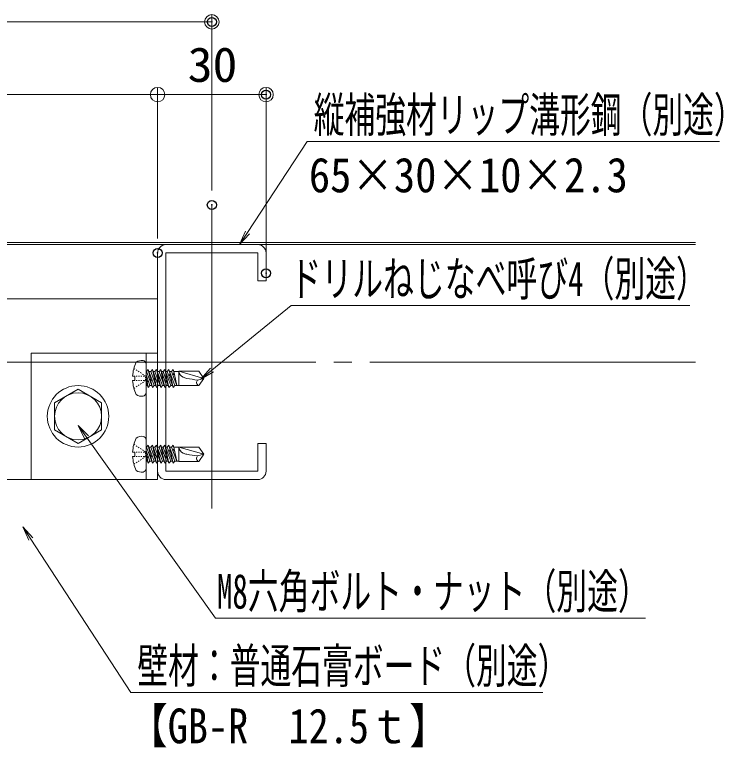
# Model space of a CAD drawing. Units: millimetres, scale not verified. Extents: x -800 to 804, y -551 to 557.
# Drawn here: x -423.5 to -227.5, y 105.6 to 308.3 of the extents above; entities that cross this region are included whole.
import ezdxf
from ezdxf.enums import TextEntityAlignment as Align

# ---------------------------------------------------------------- set-up
doc = ezdxf.new("R2010")
doc.units = ezdxf.units.MM
doc.header["$LTSCALE"] = 5
doc.header["$PDMODE"] = 32
doc.header["$PDSIZE"] = 2.5
doc.linetypes.add('DASHED3', pattern=[4, 3, -1])
doc.linetypes.add('LONG_CHAIN', pattern=[21, 18, -1, 1, -1])
for name, color, linetype, lineweight in [('0-2_10ユーザー', 4, 'Continuous', 9), ('0-8_6文字', 1, 'Continuous', 9), ('0-9_0', 4, 'Continuous', 9), ('0-C_CENTER', 7, 'LONG_CHAIN', 9), ('0-D_中心線', 1, 'LONG_CHAIN', 9), ('1-1_GR1-1', 7, 'Continuous', 9), ('1-2_製品', 6, 'DASHED3', 9)]:
    doc.layers.add(name, color=color, linetype=linetype, lineweight=lineweight)
doc.layers.add('0-A_DEFPOINTS', color=1, linetype='Continuous')
doc.styles.add('ＭＳ ゴシック', font='')
doc.styles.get('ＭＳ ゴシック').set_extended_font_data('MS Gothic')

# ---------------------------------------------------------------- blocks, each defined once
blk = doc.blocks.new('_ORIGIN')
at = {"layer": '0-9_0', "color": 1}
blk.add_line((0, 0), (-5, 0), dxfattribs=at)
blk.add_circle((0, 0), 2.5, dxfattribs=at)
blk = doc.blocks.new('正六角M8')
at = {"layer": '0-9_0', "color": 7}
for p, q in [((0, 37.53), (-32.5, 18.76)), ((32.5, 18.76), (0, 37.53)), ((-32.5, 18.76), (-32.5, -18.76)), ((32.5, -18.76), (32.5, 18.76)), ((-32.5, -18.76), (0, -37.53)), ((0, -37.53), (32.5, -18.76))]:
    blk.add_line(p, q, dxfattribs=at)
blk.add_circle((0, 0), 32.5, dxfattribs=at)
blk = doc.blocks.new('KﾐM8正')
at = {"layer": '0-9_0', "color": 7}
blk.add_circle((0, 0), 42.5, dxfattribs=at)
blk = doc.blocks.new('MLeader6')
at = {"layer": '0-8_6文字'}
blk.add_line((-345.65, 227.832), (-236.778, 227.832), dxfattribs=at)
at = {"layer": '0-8_6文字', "color": 2}
blk.add_line((-372.058, 207.465), (-368.959, 209.993), dxfattribs=at)
at = {"layer": '0-8_6文字'}
blk.add_lwpolyline([(-368.959, 209.993), (-347.09, 227.832), (-345.65, 227.832)], dxfattribs=at)
at = {"layer": '0-8_6文字', "color": 2}
blk.add_lwpolyline([(-368.537, 209.477), (-372.058, 207.465), (-369.38, 210.51)], dxfattribs=at)
at = {"layer": '0-8_6文字', "color": 2, "style": 'ＭＳ ゴシック', "width": 0.65}
blk.add_text('ドリルねじなべ呼び4（別途）', height=9.621, dxfattribs=at).set_placement((-347.231, 227.582), align=Align.BOTTOM_LEFT)
blk = doc.blocks.new('MLeader7')
at = {"layer": '0-8_6文字'}
blk.add_line((-341.193, 273.22), (-228.646, 273.22), dxfattribs=at)
at = {"layer": '0-8_6文字', "color": 2}
blk.add_line((-361.352, 244.696), (-359.158, 248.041), dxfattribs=at)
at = {"layer": '0-8_6文字'}
blk.add_lwpolyline([(-359.158, 248.041), (-342.633, 273.22), (-341.193, 273.22)], dxfattribs=at)
at = {"layer": '0-8_6文字', "color": 2}
blk.add_lwpolyline([(-358.6, 247.675), (-361.352, 244.696), (-359.715, 248.406)], dxfattribs=at)
at = {"layer": '0-8_6文字', "color": 2, "style": 'ＭＳ ゴシック'}
for s, width, p in [('縦補強材リップ溝形鋼（別途）', 0.65, (-340.833, 272.97)), ('65×30×10×2.3', 0.9, (-342.166, 256.303))]:
    blk.add_text(s, height=9.604, dxfattribs=dict(at, width=width)).set_placement(p, align=Align.BOTTOM_LEFT)
blk = doc.blocks.new('MLeader8')
at = {"layer": '0-8_6文字', "color": 2}
blk.add_line((-421.269, 166.596), (-419.086, 163.245), dxfattribs=at)
at = {"layer": '0-8_6文字'}
blk.add_line((-389.972, 120.757), (-277.425, 120.757), dxfattribs=at)
at = {"layer": '0-8_6文字', "color": 2}
blk.add_lwpolyline([(-419.645, 162.881), (-421.269, 166.596), (-418.528, 163.609)], dxfattribs=at)
at = {"layer": '0-8_6文字'}
blk.add_lwpolyline([(-419.086, 163.245), (-391.412, 120.757), (-389.972, 120.757)], dxfattribs=at)
at = {"layer": '0-8_6文字', "color": 2, "style": 'ＭＳ ゴシック'}
for s, height, width, p in [('壁材：普通石膏ボード（別途）', 9.604, 0.65, (-389.612, 120.507)), ('【GB-R\u300012.5ｔ】', 9.621, 0.85, (-392.357, 103.84))]:
    blk.add_text(s, height=height, dxfattribs=dict(at, width=width)).set_placement(p, align=Align.BOTTOM_LEFT)
blk = doc.blocks.new('MLeader10')
at = {"layer": '0-8_6文字', "color": 2}
blk.add_line((-405.995, 194.696), (-403.675, 191.438), dxfattribs=at)
at = {"layer": '0-8_6文字'}
blk.add_line((-366.577, 141.352), (-249.097, 141.352), dxfattribs=at)
at = {"layer": '0-8_6文字', "color": 2}
blk.add_lwpolyline([(-404.218, 191.051), (-405.995, 194.696), (-403.132, 191.824)], dxfattribs=at)
at = {"layer": '0-8_6文字'}
blk.add_lwpolyline([(-403.675, 191.438), (-368.017, 141.352), (-366.577, 141.352)], dxfattribs=at)
at = {"layer": '0-8_6文字', "color": 2, "style": 'ＭＳ ゴシック', "width": 0.65}
blk.add_text('M8六角ボルト・ナット（別途）', height=9.621, dxfattribs=at).set_placement((-367.55, 141.101), align=Align.BOTTOM_LEFT)

msp = doc.modelspace()

# ---------------------------------------------------------------- linework, layer by layer
at = {"layer": '0-2_10ユーザー'}
msp.add_line((-387.195, 179.696), (-387.195, 214.696), dxfattribs=at)
msp.add_lwpolyline([(-418.995, 179.696), (-383.995, 179.696), (-383.995, 214.696), (-418.995, 214.696)], close=True, dxfattribs=at)
at = {"layer": '0-8_6文字'}
for p, q in [((-368.995, 259.689), (-368.995, 308.343)), ((-524.995, 306.343), (-372.995, 306.343)), ((-383.995, 246.396), (-383.995, 288.206)), ((-383.995, 246.396), (-383.995, 288.206)), ((-353.995, 240.796), (-353.995, 288.206)), ((-387.995, 286.206), (-509.995, 286.206)), ((-379.995, 286.206), (-357.995, 286.206))]:
    msp.add_line(p, q, dxfattribs=at)
at = {"layer": '0-9_0', "color": 7}
for p, q in [((-662.718, 245.296), (-235.271, 245.296)), ((-662.718, 244.696), (-235.271, 244.696)), ((-381.695, 244.696), (-356.295, 244.696)), ((-383.995, 229.696), (-513.995, 229.696)), ((-383.995, 179.696), (-383.995, 214.696)), ((-513.995, 179.696), (-383.995, 179.696)), ((-381.695, 179.696), (-356.295, 179.696))]:
    msp.add_line(p, q, dxfattribs=at)
at = {"layer": '0-A_DEFPOINTS'}
for p in [(-368.995, 306.343), (-353.995, 286.206), (-368.995, 255.689), (-383.995, 242.396), (-353.995, 236.796)]:
    msp.add_point(p, dxfattribs=at)
at = {"layer": '0-C_CENTER', "color": 5}
msp.add_line((-368.995, 171.69), (-368.995, 255.689), dxfattribs=at)
at = {"layer": '0-D_中心線'}
msp.add_line((-235.271, 212.196), (-662.718, 212.196), dxfattribs=at)
at = {"layer": '1-1_GR1-1'}
for p, q in [((-383.995, 242.396), (-383.995, 181.996)), ((-381.695, 242.396), (-381.695, 181.996)), ((-356.295, 242.396), (-381.695, 242.396)), ((-356.295, 234.696), (-356.295, 242.396)), ((-353.995, 242.396), (-353.995, 234.696)), ((-356.295, 181.996), (-356.295, 189.696)), ((-353.995, 189.696), (-356.295, 189.696)), ((-353.995, 189.696), (-353.995, 181.996)), ((-353.995, 189.696), (-353.995, 181.996)), ((-381.695, 181.996), (-356.295, 181.996))]:
    msp.add_line(p, q, dxfattribs=at)
msp.add_lwpolyline([(-353.995, 242.396), (-353.995, 234.696), (-356.295, 234.696)], dxfattribs=at)
for centre, start, end in [((-381.695, 242.396), 90, 180), ((-356.295, 242.396), 0, 90), ((-381.695, 181.996), 180, 270), ((-356.295, 181.996), 270, 0)]:
    msp.add_arc(centre, 2.3, start, end, dxfattribs=at)
at = {"layer": '1-2_製品', "color": 3, "linetype": 'Continuous'}
for p, q in [((-387.195, 211.65), (-387.195, 203.743)), ((-387.195, 209.634), (-387.049, 209.634)), ((-386.582, 210.18), (-387.049, 209.634)), ((-387.049, 209.634), (-385.435, 205.212)), ((-386.582, 210.18), (-385.935, 207.38)), ((-384.968, 205.759), (-386.582, 210.18)), ((-386.382, 209.634), (-385.902, 209.634)), ((-385.435, 210.18), (-385.902, 209.634)), ((-385.902, 209.634), (-384.288, 205.212)), ((-385.435, 210.18), (-384.855, 207.67)), ((-383.82, 205.759), (-385.435, 210.18)), ((-385.235, 209.634), (-384.755, 209.634)), ((-384.288, 210.18), (-384.755, 209.634)), ((-384.755, 209.634), (-383.14, 205.212)), ((-384.288, 210.18), (-383.775, 207.959)), ((-382.673, 205.759), (-384.288, 210.18)), ((-384.088, 209.634), (-383.608, 209.634)), ((-383.14, 210.18), (-383.608, 209.634)), ((-383.608, 209.634), (-381.993, 205.212)), ((-381.526, 205.759), (-383.14, 210.18)), ((-383.14, 210.18), (-382.694, 208.249)), ((-382.941, 209.634), (-382.46, 209.634)), ((-381.993, 210.18), (-382.46, 209.634)), ((-382.46, 209.634), (-380.846, 205.212)), ((-380.379, 205.759), (-381.993, 210.18)), ((-381.993, 210.18), (-381.614, 208.538)), ((-381.794, 209.634), (-381.313, 209.634)), ((-380.846, 210.18), (-381.313, 209.634)), ((-381.313, 209.634), (-379.699, 205.212)), ((-379.232, 205.759), (-380.846, 210.18)), ((-380.846, 210.18), (-380.534, 208.827)), ((-380.647, 209.634), (-380.166, 209.634)), ((-379.699, 210.18), (-380.166, 209.634)), ((-380.166, 209.634), (-378.669, 205.759)), ((-379.453, 209.117), (-379.846, 208.806)), ((-379.699, 210.18), (-379.45, 209.111)), ((-379.499, 209.634), (-379.699, 210.18)), ((-379.499, 209.634), (-378.669, 205.759)), ((-379.499, 209.634), (-378.15, 209.634)), ((-379.35, 208.939), (-379.453, 209.117)), ((-379.364, 208.729), (-379.35, 208.939)), ((-378.15, 209.684), (-378.15, 205.709)), ((-378.15, 209.684), (-371.195, 207.696)), ((-372.638, 209.684), (-378.15, 209.684)), ((-372.638, 209.684), (-371.195, 207.696)), ((-390.3, 207.075), (-390.902, 207.075)), ((-386.115, 205.759), (-387.195, 208.717)), ((-387.195, 207.866), (-387.016, 207.091)), ((-387.195, 206.891), (-386.582, 205.212)), ((-387.016, 207.091), (-387.177, 206.842)), ((-387.177, 206.842), (-386.926, 206.703)), ((-386.57, 207.004), (-387.016, 207.091)), ((-386.926, 206.703), (-386.57, 207.004)), ((-385.935, 207.38), (-386.132, 207.122)), ((-386.132, 207.122), (-385.846, 206.993)), ((-385.525, 207.284), (-385.935, 207.38)), ((-385.846, 206.993), (-385.525, 207.284)), ((-384.855, 207.67), (-385.087, 207.402)), ((-385.087, 207.402), (-384.766, 207.282)), ((-384.48, 207.564), (-384.855, 207.67)), ((-384.766, 207.282), (-384.48, 207.564)), ((-384.766, 207.282), (-384.288, 205.212)), ((-383.775, 207.959), (-384.042, 207.682)), ((-384.042, 207.682), (-383.685, 207.572)), ((-383.435, 207.844), (-383.775, 207.959)), ((-383.685, 207.572), (-383.435, 207.844)), ((-382.694, 208.249), (-382.997, 207.962)), ((-382.997, 207.962), (-382.605, 207.861)), ((-382.39, 208.124), (-382.694, 208.249)), ((-382.605, 207.861), (-382.39, 208.124)), ((-381.614, 208.538), (-381.952, 208.242)), ((-381.952, 208.242), (-381.525, 208.151)), ((-381.345, 208.404), (-381.614, 208.538)), ((-381.525, 208.151), (-381.345, 208.404)), ((-381.525, 208.151), (-380.846, 205.212)), ((-380.534, 208.827), (-380.907, 208.522)), ((-380.907, 208.522), (-380.444, 208.44)), ((-380.3, 208.684), (-380.534, 208.827)), ((-380.444, 208.44), (-380.3, 208.684)), ((-380.444, 208.44), (-379.699, 205.212)), ((-379.846, 208.806), (-379.364, 208.729)), ((-379.361, 208.73), (-378.669, 205.759)), ((-372.922, 207.233), (-371.195, 207.696)), ((-371.195, 207.696), (-372.638, 205.709)), ((-387.195, 205.759), (-386.781, 205.759)), ((-386.926, 206.703), (-386.582, 205.212)), ((-386.582, 205.212), (-386.115, 205.759)), ((-386.115, 205.759), (-385.634, 205.759)), ((-384.968, 205.759), (-384.487, 205.759)), ((-384.288, 205.212), (-383.82, 205.759)), ((-383.82, 205.759), (-383.34, 205.759)), ((-382.673, 205.759), (-382.193, 205.759)), ((-381.526, 205.759), (-381.046, 205.759)), ((-380.846, 205.212), (-380.379, 205.759)), ((-380.379, 205.759), (-379.898, 205.759)), ((-379.699, 205.212), (-379.232, 205.759)), ((-379.232, 205.759), (-378.15, 205.759)), ((-378.15, 205.709), (-372.638, 205.709)), ((-387.195, 190.65), (-387.195, 182.743)), ((-387.195, 188.634), (-387.049, 188.634)), ((-386.582, 189.18), (-387.049, 188.634)), ((-387.049, 188.634), (-385.435, 184.212)), ((-386.582, 189.18), (-385.935, 186.38)), ((-384.968, 184.759), (-386.582, 189.18)), ((-386.382, 188.634), (-385.902, 188.634)), ((-385.435, 189.18), (-385.902, 188.634)), ((-385.902, 188.634), (-384.288, 184.212)), ((-385.435, 189.18), (-384.855, 186.67)), ((-383.82, 184.759), (-385.435, 189.18)), ((-385.235, 188.634), (-384.755, 188.634)), ((-384.288, 189.18), (-384.755, 188.634)), ((-384.755, 188.634), (-383.14, 184.212)), ((-384.288, 189.18), (-383.775, 186.959)), ((-382.673, 184.759), (-384.288, 189.18)), ((-384.088, 188.634), (-383.608, 188.634)), ((-383.14, 189.18), (-383.608, 188.634)), ((-383.608, 188.634), (-381.993, 184.212)), ((-381.526, 184.759), (-383.14, 189.18)), ((-383.14, 189.18), (-382.694, 187.249)), ((-382.941, 188.634), (-382.46, 188.634)), ((-381.993, 189.18), (-382.46, 188.634)), ((-382.46, 188.634), (-380.846, 184.212)), ((-380.379, 184.759), (-381.993, 189.18)), ((-381.993, 189.18), (-381.614, 187.538)), ((-381.794, 188.634), (-381.313, 188.634)), ((-380.846, 189.18), (-381.313, 188.634)), ((-381.313, 188.634), (-379.699, 184.212)), ((-379.232, 184.759), (-380.846, 189.18)), ((-380.846, 189.18), (-380.534, 187.827)), ((-380.647, 188.634), (-380.166, 188.634)), ((-379.699, 189.18), (-380.166, 188.634)), ((-380.166, 188.634), (-378.669, 184.759)), ((-379.699, 189.18), (-379.45, 188.111)), ((-379.499, 188.634), (-379.699, 189.18)), ((-379.499, 188.634), (-378.669, 184.759)), ((-379.499, 188.634), (-378.15, 188.634)), ((-378.15, 188.684), (-378.15, 184.709)), ((-378.15, 188.684), (-371.195, 186.696)), ((-372.638, 188.684), (-378.15, 188.684)), ((-372.638, 188.684), (-371.195, 186.696)), ((-386.115, 184.759), (-387.195, 187.717)), ((-387.195, 186.866), (-387.016, 186.091)), ((-384.855, 186.67), (-385.087, 186.402)), ((-384.48, 186.564), (-384.855, 186.67)), ((-384.766, 186.282), (-384.48, 186.564)), ((-383.775, 186.959), (-384.042, 186.682)), ((-384.042, 186.682), (-383.685, 186.572)), ((-383.435, 186.844), (-383.775, 186.959)), ((-383.685, 186.572), (-383.435, 186.844)), ((-382.694, 187.249), (-382.997, 186.962)), ((-382.997, 186.962), (-382.605, 186.861)), ((-382.39, 187.124), (-382.694, 187.249)), ((-382.605, 186.861), (-382.39, 187.124)), ((-381.614, 187.538), (-381.952, 187.242)), ((-381.952, 187.242), (-381.525, 187.151)), ((-381.345, 187.404), (-381.614, 187.538)), ((-381.525, 187.151), (-381.345, 187.404)), ((-381.525, 187.151), (-380.846, 184.212)), ((-380.534, 187.827), (-380.907, 187.522)), ((-380.907, 187.522), (-380.444, 187.44)), ((-380.3, 187.684), (-380.534, 187.827)), ((-380.444, 187.44), (-380.3, 187.684)), ((-380.444, 187.44), (-379.699, 184.212)), ((-379.453, 188.117), (-379.846, 187.806)), ((-379.846, 187.806), (-379.364, 187.729)), ((-379.35, 187.939), (-379.453, 188.117)), ((-379.364, 187.729), (-379.35, 187.939)), ((-379.361, 187.73), (-378.669, 184.759)), ((-372.922, 186.233), (-371.195, 186.696)), ((-371.195, 186.696), (-372.638, 184.709)), ((-390.3, 186.075), (-390.902, 186.075)), ((-387.195, 185.891), (-386.582, 184.212)), ((-387.195, 184.759), (-386.781, 184.759)), ((-387.016, 186.091), (-387.177, 185.842)), ((-387.177, 185.842), (-386.926, 185.703)), ((-386.57, 186.004), (-387.016, 186.091)), ((-386.926, 185.703), (-386.57, 186.004)), ((-386.926, 185.703), (-386.582, 184.212)), ((-386.582, 184.212), (-386.115, 184.759)), ((-385.935, 186.38), (-386.132, 186.122)), ((-386.132, 186.122), (-385.846, 185.993)), ((-386.115, 184.759), (-385.634, 184.759)), ((-385.525, 186.284), (-385.935, 186.38)), ((-385.846, 185.993), (-385.525, 186.284)), ((-385.087, 186.402), (-384.766, 186.282)), ((-384.968, 184.759), (-384.487, 184.759)), ((-384.766, 186.282), (-384.288, 184.212)), ((-384.288, 184.212), (-383.82, 184.759)), ((-383.82, 184.759), (-383.34, 184.759)), ((-382.673, 184.759), (-382.193, 184.759)), ((-381.526, 184.759), (-381.046, 184.759)), ((-380.846, 184.212), (-380.379, 184.759)), ((-380.379, 184.759), (-379.898, 184.759)), ((-379.699, 184.212), (-379.232, 184.759)), ((-379.232, 184.759), (-378.15, 184.759)), ((-378.15, 184.709), (-372.638, 184.709))]:
    msp.add_line(p, q, dxfattribs=at)
at = {"layer": '1-2_製品', "color": 2, "linetype": 'Continuous'}
for p, q in [((-390.551, 210.466), (-390.257, 210.271)), ((-389.963, 210.075), (-389.669, 209.88)), ((-389.376, 209.685), (-389.082, 209.489)), ((-388.788, 209.294), (-388.494, 209.099)), ((-388.2, 208.903), (-387.906, 208.708)), ((-389.968, 208.317), (-389.637, 208.317)), ((-389.968, 207.075), (-389.637, 207.075)), ((-389.306, 208.317), (-388.975, 208.317)), ((-389.306, 207.075), (-388.975, 207.075)), ((-388.644, 208.317), (-388.312, 208.317)), ((-388.644, 207.075), (-388.312, 207.075)), ((-387.981, 208.317), (-387.65, 208.317)), ((-387.981, 207.075), (-387.65, 207.075)), ((-387.613, 208.513), (-387.319, 208.317)), ((-387.613, 206.88), (-387.319, 207.075)), ((-387.319, 208.069), (-387.319, 207.821)), ((-387.319, 207.572), (-387.319, 207.324)), ((-390.551, 204.927), (-390.257, 205.122)), ((-389.963, 205.317), (-389.669, 205.513)), ((-389.376, 205.708), (-389.082, 205.903)), ((-388.788, 206.099), (-388.494, 206.294)), ((-388.2, 206.489), (-387.906, 206.685)), ((-390.551, 189.466), (-390.257, 189.271)), ((-389.963, 189.075), (-389.669, 188.88)), ((-389.376, 188.685), (-389.082, 188.489)), ((-389.968, 187.317), (-389.637, 187.317)), ((-389.306, 187.317), (-388.975, 187.317)), ((-388.788, 188.294), (-388.494, 188.099)), ((-388.644, 187.317), (-388.312, 187.317)), ((-388.2, 187.903), (-387.906, 187.708)), ((-387.981, 187.317), (-387.65, 187.317)), ((-387.613, 187.513), (-387.319, 187.317)), ((-387.319, 187.069), (-387.319, 186.821)), ((-387.319, 186.572), (-387.319, 186.324)), ((-389.968, 186.075), (-389.637, 186.075)), ((-389.963, 184.317), (-389.669, 184.513)), ((-389.376, 184.708), (-389.082, 184.903)), ((-389.306, 186.075), (-388.975, 186.075)), ((-388.788, 185.099), (-388.494, 185.294)), ((-388.644, 186.075), (-388.312, 186.075)), ((-388.2, 185.489), (-387.906, 185.685)), ((-387.981, 186.075), (-387.65, 186.075)), ((-387.613, 185.88), (-387.319, 186.075)), ((-390.551, 183.927), (-390.257, 184.122))]:
    msp.add_line(p, q, dxfattribs=at)
at = {"layer": '1-2_製品', "color": 3, "linetype": 'Continuous'}
for points in [[(-390.902, 208.317), (-390.3, 208.317), (-390.3, 207.075)], [(-385.846, 206.993), (-385.435, 205.212), (-384.968, 205.759)], [(-383.685, 207.572), (-383.14, 205.212), (-382.673, 205.759)], [(-382.605, 207.861), (-381.993, 205.212), (-381.526, 205.759)], [(-390.902, 187.317), (-390.3, 187.317), (-390.3, 186.075)], [(-383.685, 186.572), (-383.14, 184.212), (-382.673, 184.759)], [(-382.605, 186.861), (-381.993, 184.212), (-381.526, 184.759)], [(-385.846, 185.993), (-385.435, 184.212), (-384.968, 184.759)]]:
    msp.add_lwpolyline(points, dxfattribs=at)
for centre, radius, start, end in [((-380.364, 207.696), 10.557, 154.94239, 176.62771), ((-388.437, 210.18), 2.484, 80.40593, 126.8699), ((-388.188, 211.65), 0.994, 0, 80.40593), ((-375.92, 210.032), 2.257, 188.87181, 243.84221), ((-380.364, 207.696), 10.557, 183.37229, 205.05761), ((-375.293, 211.308), 3.679, 243.84221, 260.52001), ((-361.146, 296.031), 89.575, 260.52001, 262.4454), ((-372.297, 206.561), 0.918, 132.9449, 248.14522), ((-388.437, 205.212), 2.484, 233.1301, 279.59407), ((-388.188, 203.743), 0.994, 279.59407, 0), ((-380.364, 186.696), 10.557, 154.94239, 176.62771), ((-388.437, 189.18), 2.484, 80.40593, 126.8699), ((-388.188, 190.65), 0.994, 0, 80.40593), ((-375.92, 189.032), 2.257, 188.87181, 243.84221), ((-375.293, 190.308), 3.679, 243.84221, 260.52001), ((-361.146, 275.031), 89.575, 260.52001, 262.4454), ((-380.364, 186.696), 10.557, 183.37229, 205.05761), ((-372.297, 185.561), 0.918, 132.9449, 248.14522), ((-388.188, 182.743), 0.994, 279.59407, 0), ((-388.437, 184.212), 2.484, 233.1301, 279.59407)]:
    msp.add_arc(centre, radius, start, end, dxfattribs=at)

# ---------------------------------------------------------------- block references
at = {"layer": '0-2_10ユーザー', "xscale": 0.2, "yscale": 0.2}
for name in ['KﾐM8正', '正六角M8']:
    msp.add_blockref(name, (-405.995, 197.196), dxfattribs=at)
at = {"layer": '0-8_6文字', "xscale": 0.8, "yscale": 0.8}
for p in [(-368.995, 306.343), (-383.995, 286.206), (-353.995, 286.206)]:
    msp.add_blockref('_ORIGIN', p, dxfattribs=at)
at = {"layer": '0-8_6文字', "xscale": 0.8, "yscale": 0.8, "rotation": 180}
msp.add_blockref('_ORIGIN', (-383.995, 286.206), dxfattribs=at)
at = {"layer": '0-8_6文字'}
for name in ['MLeader7', 'MLeader6', 'MLeader10', 'MLeader8']:
    msp.add_blockref(name, (0, 0), dxfattribs=at)

# ---------------------------------------------------------------- texts
at = {"layer": '0-8_6文字', "color": 2, "style": 'ＭＳ ゴシック', "width": 1.05}
msp.add_text('30', height=9.604, dxfattribs=at).set_placement((-375.661, 286.856), align=Align.BOTTOM_LEFT)

doc.saveas('drawing.dxf')
